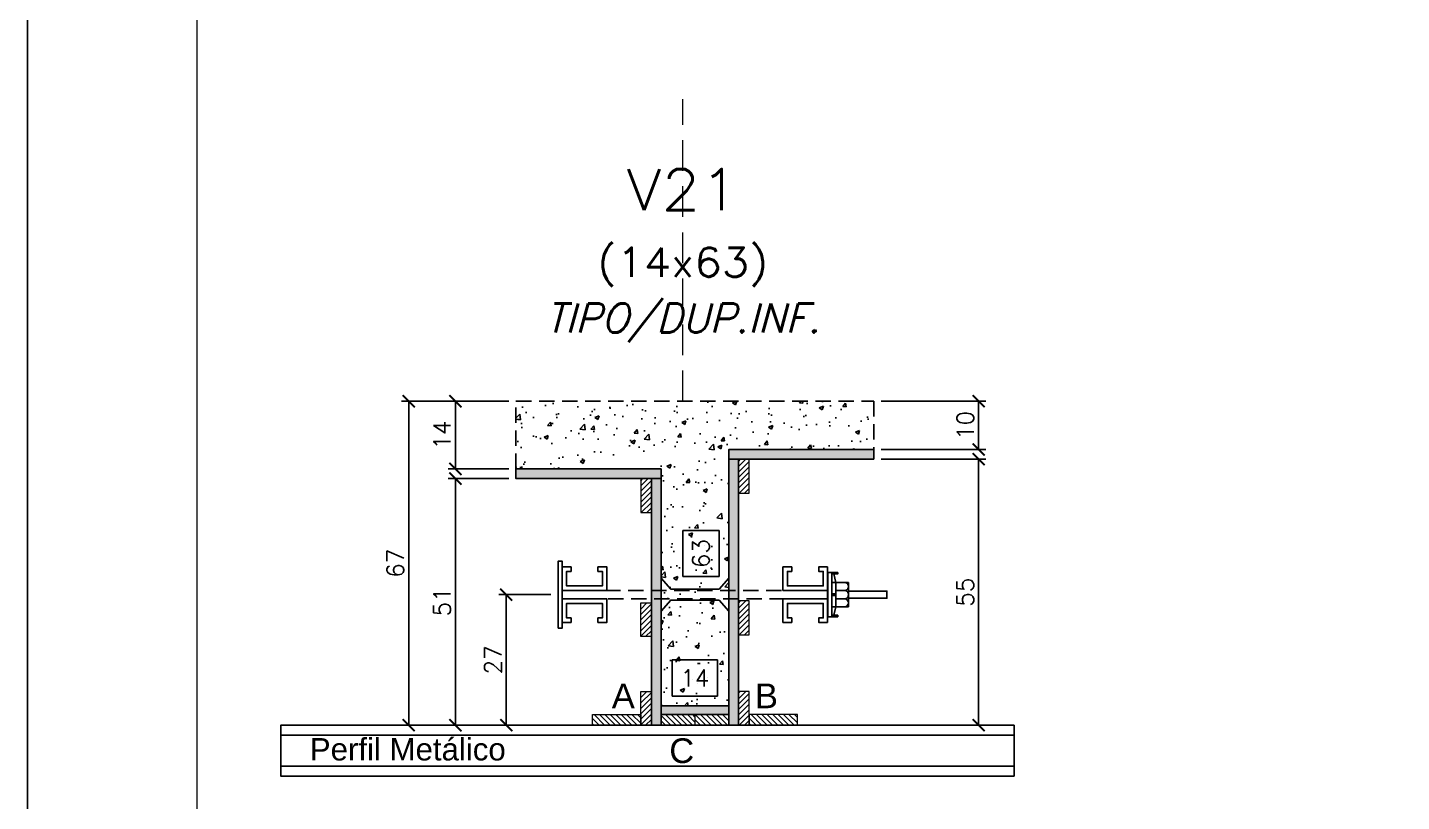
# Model space of a CAD drawing. Extents: x -23436 to 4767, y -4638 to 9755.
# Drawn here: x -15921 to -15353, y -108 to 212 of the extents above; entities that cross this region are included whole.
import ezdxf
from ezdxf.enums import TextEntityAlignment as Align

# ---------------------------------------------------------------- set-up
doc = ezdxf.new("R2010")
doc.units = 0
doc.header["$PDMODE"] = 2
doc.header["$PDSIZE"] = 10
doc.linetypes.add('CABLIN', pattern=[0.35, 0.25, -0.1])
doc.linetypes.add('HIDDEN', pattern=[9.525, 6.35, -3.175])
doc.layers.get('0').update_dxf_attribs({"lineweight": 13})
doc.layers.get('Defpoints').update_dxf_attribs({"lineweight": 13})
for name, color, linetype in [('Barra de Ancoragem', 20, 'Continuous'), ('Concreto', 250, 'HIDDEN'), ('Cota', 4, 'Continuous'), ('Cota Seção (2x)', 4, 'Continuous'), ('Hachura', 252, 'CABLIN'), ('MB Logo', 255, 'Continuous'), ('Painéis', 200, 'Continuous'), ('Perfil Metálico', 224, 'Continuous'), ('Texto de Titulo', 7, 'Continuous'), ('Texto Qtd Sarr', 242, 'Continuous'), ('Tubo de PVC', 51, 'Continuous')]:
    doc.layers.add(name, color=color, linetype=linetype)
for name, color, linetype, lineweight in [('FOLHA MB', 7, 'Continuous', 13), ('Madeira', 100, 'Continuous', 13), ('Texto Seção', 7, 'Continuous', 15)]:
    doc.layers.add(name, color=color, linetype=linetype, lineweight=lineweight)
doc.layers.add('Laje_Perimetro', color=7, linetype='Continuous', plot=False)
doc.styles.add('ARIAL', font='arial.ttf', dxfattribs={"oblique": 15, "height": 25})
doc.styles.add('ROMANS', font='romans.shx')
doc.dimstyles.new('Cota Seção (2x)', dxfattribs={"dimtxt": 7, "dimasz": 5, "dimexe": 3, "dimexo": 3, "dimgap": 2, "dimtad": 3, "dimdec": 1, "dimlfac": 0.5, "dimzin": 12, "dimdsep": 46, "dimtxsty": 'ROMANS', "dimblk": 'ARCHTICK', "dimcen": 0, "dimclrd": 4, "dimclre": 4, "dimclrt": 1, "dimadec": 1, "dimazin": 3, "dimtfac": 1, "dimtdec": 1, "dimtmove": 0, "dimatfit": 3, "dimldrblk": 'OBLIQUE', "dimfxl": 1, "dimtolj": 1, "dimtzin": 12, "dimarcsym": 0})
doc.dimstyles.new('Cota Seção interna', dxfattribs={"dimtxt": 7, "dimasz": 6, "dimexe": 0.18, "dimexo": 2, "dimgap": -4, "dimtad": 3, "dimdec": 1, "dimlfac": 0.5, "dimzin": 12, "dimdsep": 46, "dimtxsty": 'ROMANS', "dimblk": 'ARCHTICK', "dimcen": 0.09, "dimse1": 1, "dimse2": 1, "dimsd1": 1, "dimsd2": 1, "dimclrd": 180, "dimclre": 5, "dimclrt": 1, "dimadec": 0, "dimazin": 3, "dimtfac": 1, "dimtdec": 1, "dimtofl": 0, "dimtmove": 0, "dimatfit": 3, "dimldrblk": 'ARCHTICK', "dimfxl": 1, "dimtolj": 1, "dimtzin": 0, "dimarcsym": 0})
pattern_1 = [(45, (-7380.0666, 22986.1366), (-1.12253202, 1.12253202), [])]

# ---------------------------------------------------------------- blocks, each defined once
blk = doc.blocks.new('A$C169d8357')
at = {"layer": 'FOLHA MB', "color": 1}
for points in [[(0, 1199.94), (0, 149.94), (1485.02, 149.94), (1485.02, 1199.94)], [(70, 1169.94), (70, 179.94), (1455.02, 179.94), (1455.02, 1169.94)]]:
    blk.add_lwpolyline(points, close=True, dxfattribs=at)
blk = doc.blocks.new('titulo1')
at = {"layer": 'Defpoints', "color": 252, "linetype": 'HIDDEN', "ltscale": 2}
blk.add_line((0, 0), (0, 125), dxfattribs=at)
at = {"layer": 'Defpoints', "style": 'ROMANS', "oblique": 15}
blk.add_attdef('FOLHA', text='', height=10, dxfattribs=at).set_placement((0, 15.58), align=Align.MIDDLE_CENTER)
at = {"layer": 'Texto Qtd Sarr', "color": 3, "style": 'ROMANS', "oblique": 15}
for tag, height, p in [('TITULO', 17, (0, 71.45)), ('SEÇÃO', 12, (0, 41.55))]:
    blk.add_attdef(tag, text='', height=height, dxfattribs=at).set_placement(p, align=Align.MIDDLE_CENTER)
blk = doc.blocks.new('*D1113')
at = {"layer": 'Cota Seção (2x)', "color": 180, "lineweight": -2, "transparency": 16777216}
for p, q in [((-15635.98, -49.48), (-15654.64, -49.48)), ((-15654.64, -49.48), (-15654.64, -64.48)), ((-15635.98, -64.48), (-15635.98, -49.48)), ((-15654.64, -64.48), (-15635.98, -64.48))]:
    blk.add_line(p, q, dxfattribs=at)
at = {"layer": 'Defpoints', "color": 0, "transparency": 16777216}
for p in [(-15659.31, -68.48), (-15631.31, -68.48), (-15631.31, -68.48)]:
    blk.add_point(p, dxfattribs=at)
at = {"layer": 'Cota Seção (2x)', "color": 1, "transparency": 16777216, "insert": (-15645.31, -56.98), "char_height": 7, "attachment_point": 5, "style": 'ROMANS'}
blk.add_mtext('\\A1;14', dxfattribs=at)
blk = doc.blocks.new('_ArchTick')
at = {"color": 0, "linetype": 'ByBlock', "const_width": 0.15}
blk.add_lwpolyline([(-0.5, -0.5), (0.5, 0.5)], dxfattribs=at)
blk = doc.blocks.new('*D1114')
at = {"layer": 'Cota', "color": 4, "lineweight": -2, "transparency": 16777216}
for p, q in [((-15568.31, 57.52), (-15524.94, 57.52)), ((-15527.94, 57.52), (-15527.94, 37.52)), ((-15568.31, 37.52), (-15524.94, 37.52))]:
    blk.add_line(p, q, dxfattribs=at)
at = {"layer": 'Defpoints', "color": 0, "transparency": 16777216}
for p in [(-15571.31, 57.52), (-15571.31, 37.52), (-15527.94, 37.52)]:
    blk.add_point(p, dxfattribs=at)
at = {"layer": 'Cota', "color": 4, "lineweight": -2, "transparency": 16777216, "xscale": 5, "yscale": 5, "zscale": 5}
for p, rotation in [((-15527.94, 57.52), 90), ((-15527.94, 37.52), 270)]:
    blk.add_blockref('_ArchTick', p, dxfattribs=dict(at, rotation=rotation))
at = {"layer": 'Cota', "color": 1, "transparency": 16777216, "insert": (-15533.44, 47.52), "char_height": 7, "attachment_point": 5, "rotation": 90, "style": 'ROMANS'}
blk.add_mtext('\\A1;10', dxfattribs=at)
blk = doc.blocks.new('_OBLIQUE')
at = {"color": 0, "linetype": 'ByBlock', "lineweight": -2}
for p, q in [((0, 0), (-1, 0)), ((-0.5, -0.5), (0.5, 0.5))]:
    blk.add_line(p, q, dxfattribs=at)
blk = doc.blocks.new('DSADSAD')
at = {"layer": 'Barra de Ancoragem'}
for p, q in [((-12990.96, 7698.42), (-13009.22, 7698.42)), ((-13005.1, 7696.87), (-13008.63, 7697.64)), ((-12995.08, 7696.87), (-12991.55, 7697.64))]:
    blk.add_line(p, q, dxfattribs=at)
at = {"layer": 'Barra de Ancoragem', "flags": 128}
for points in [[(-13009.22, 7700.2), (-12990.96, 7700.2), (-12990.96, 7698.42), (-13009.22, 7698.42)], [(-13008.63, 7698.42), (-13008.63, 7696.05), (-13009.22, 7696.05), (-13009.22, 7698.42)], [(-12995.08, 7698.42), (-12995.08, 7696.87), (-13005.1, 7696.87), (-13005.1, 7698.42)], [(-12990.96, 7698.42), (-12990.96, 7696.05), (-12991.55, 7696.05), (-12991.55, 7698.42)]]:
    blk.add_lwpolyline(points, close=True, dxfattribs=at)
for points in [[(-13005.1, 7696.87), (-13005.1, 7691.61), (-12995.08, 7691.61), (-12995.08, 7696.87)], [(-13000.38, 7696.87), (-13000.38, 7698.42), (-12999.79, 7698.42), (-12999.79, 7696.87), (-13000.38, 7696.87), (-12999.79, 7696.87)]]:
    blk.add_lwpolyline(points, dxfattribs=at)
for points in [[(-13001.86, 7696.87), (-13001.86, 7692.79, 0.666667), (-12998.32, 7692.79, 0.666667)], [(-12998.32, 7696.87), (-12998.32, 7692.79, 0.729796), (-12995.08, 7692.79, 0.729796)]]:
    blk.add_lwpolyline(points, format="xyb", dxfattribs=at)
at = {"layer": 'Barra de Ancoragem'}
blk.add_arc((-13003.48, 7693.31), 1.7, 197.7564, 342.2436, dxfattribs=at)
blk = doc.blocks.new('*D1115')
at = {"layer": 'Cota', "color": 4, "lineweight": -2, "transparency": 16777216}
for p, q in [((-15704.83, -22.48), (-15726.34, -22.48)), ((-15723.34, -76.48), (-15723.34, -22.48)), ((-15700.31, -76.48), (-15726.34, -76.48))]:
    blk.add_line(p, q, dxfattribs=at)
at = {"layer": 'Defpoints', "color": 0, "transparency": 16777216}
for p in [(-15723.34, -22.48), (-15701.83, -22.48), (-15697.31, -76.48)]:
    blk.add_point(p, dxfattribs=at)
at = {"layer": 'Cota', "color": 4, "lineweight": -2, "transparency": 16777216, "xscale": 5, "yscale": 5, "zscale": 5}
for p, rotation in [((-15723.34, -22.48), 90), ((-15723.34, -76.48), 270)]:
    blk.add_blockref('_ArchTick', p, dxfattribs=dict(at, rotation=rotation))
at = {"layer": 'Cota', "color": 1, "transparency": 16777216, "insert": (-15728.84, -49.48), "char_height": 7, "attachment_point": 5, "rotation": 90, "style": 'ROMANS'}
blk.add_mtext('\\A1;27', dxfattribs=at)
blk = doc.blocks.new('*D1116')
at = {"layer": 'Cota', "color": 4, "lineweight": -2, "transparency": 16777216}
for p, q in [((-15722.31, 57.52), (-15766.69, 57.52)), ((-15763.69, -76.48), (-15763.69, 57.52)), ((-15700.31, -76.48), (-15766.69, -76.48))]:
    blk.add_line(p, q, dxfattribs=at)
at = {"layer": 'Defpoints', "color": 0, "transparency": 16777216}
for p in [(-15763.69, 57.52), (-15719.31, 57.52), (-15697.31, -76.48)]:
    blk.add_point(p, dxfattribs=at)
at = {"layer": 'Cota', "color": 4, "lineweight": -2, "transparency": 16777216, "xscale": 5, "yscale": 5, "zscale": 5}
for p, rotation in [((-15763.69, 57.52), 90), ((-15763.69, -76.48), 270)]:
    blk.add_blockref('_ArchTick', p, dxfattribs=dict(at, rotation=rotation))
at = {"layer": 'Cota', "color": 1, "transparency": 16777216, "insert": (-15769.19, -9.48), "char_height": 7, "attachment_point": 5, "rotation": 90, "style": 'ROMANS'}
blk.add_mtext('\\A1;67', dxfattribs=at)
blk = doc.blocks.new('*D1117')
at = {"layer": 'Cota', "color": 4, "lineweight": -2, "transparency": 16777216}
for p, q in [((-15568.31, 33.52), (-15524.94, 33.52)), ((-15527.94, -76.48), (-15527.94, 33.52)), ((-15590.31, -76.48), (-15524.94, -76.48))]:
    blk.add_line(p, q, dxfattribs=at)
at = {"layer": 'Defpoints', "color": 0, "transparency": 16777216}
for p in [(-15571.31, 33.52), (-15527.94, 33.52), (-15593.31, -76.48)]:
    blk.add_point(p, dxfattribs=at)
at = {"layer": 'Cota', "color": 4, "lineweight": -2, "transparency": 16777216, "xscale": 5, "yscale": 5, "zscale": 5}
for p, rotation in [((-15527.94, 33.52), 90), ((-15527.94, -76.48), 270)]:
    blk.add_blockref('_ArchTick', p, dxfattribs=dict(at, rotation=rotation))
at = {"layer": 'Cota', "color": 1, "transparency": 16777216, "insert": (-15533.44, -21.48), "char_height": 7, "attachment_point": 5, "rotation": 90, "style": 'ROMANS'}
blk.add_mtext('\\A1;55', dxfattribs=at)
blk = doc.blocks.new('*D1118')
at = {"layer": 'Cota Seção (2x)', "color": 180, "lineweight": -2, "transparency": 16777216}
for p, q in [((-15635.31, 4.02), (-15650.31, 4.02)), ((-15650.31, 4.02), (-15650.31, -14.98)), ((-15635.31, -14.98), (-15635.31, 4.02)), ((-15650.31, -14.98), (-15635.31, -14.98))]:
    blk.add_line(p, q, dxfattribs=at)
at = {"layer": 'Defpoints', "color": 0, "transparency": 16777216}
for p in [(-15631.31, 57.52), (-15631.31, 57.52), (-15631.31, -68.48)]:
    blk.add_point(p, dxfattribs=at)
at = {"layer": 'Cota Seção (2x)', "color": 1, "transparency": 16777216, "insert": (-15642.81, -5.48), "char_height": 7, "attachment_point": 5, "rotation": 90, "style": 'ROMANS'}
blk.add_mtext('\\A1;63', dxfattribs=at)
blk = doc.blocks.new('*D1119')
at = {"layer": 'Cota', "color": 4, "lineweight": -2, "transparency": 16777216}
for p, q in [((-15722.31, 57.52), (-15747.37, 57.52)), ((-15744.37, 57.52), (-15744.37, 29.52)), ((-15722.31, 29.52), (-15747.37, 29.52))]:
    blk.add_line(p, q, dxfattribs=at)
at = {"layer": 'Defpoints', "color": 0, "transparency": 16777216}
for p in [(-15719.31, 57.52), (-15744.37, 29.52), (-15719.31, 29.52)]:
    blk.add_point(p, dxfattribs=at)
at = {"layer": 'Cota', "color": 4, "lineweight": -2, "transparency": 16777216, "xscale": 5, "yscale": 5, "zscale": 5}
for p, rotation in [((-15744.37, 57.52), 90), ((-15744.37, 29.52), 270)]:
    blk.add_blockref('_ArchTick', p, dxfattribs=dict(at, rotation=rotation))
at = {"layer": 'Cota', "color": 1, "transparency": 16777216, "insert": (-15749.87, 43.52), "char_height": 7, "attachment_point": 5, "rotation": 90, "style": 'ROMANS'}
blk.add_mtext('\\A1;14', dxfattribs=at)
blk = doc.blocks.new('*D1120')
at = {"layer": 'Cota', "color": 4, "lineweight": -2, "transparency": 16777216}
for p, q in [((-15722.31, 25.52), (-15747.37, 25.52)), ((-15744.37, 25.52), (-15744.37, -76.48)), ((-15700.31, -76.48), (-15747.37, -76.48))]:
    blk.add_line(p, q, dxfattribs=at)
at = {"layer": 'Defpoints', "color": 0, "transparency": 16777216}
for p in [(-15719.31, 25.52), (-15744.37, -76.48), (-15697.31, -76.48)]:
    blk.add_point(p, dxfattribs=at)
at = {"layer": 'Cota', "color": 4, "lineweight": -2, "transparency": 16777216, "xscale": 5, "yscale": 5, "zscale": 5}
for p, rotation in [((-15744.37, 25.52), 90), ((-15744.37, -76.48), 270)]:
    blk.add_blockref('_ArchTick', p, dxfattribs=dict(at, rotation=rotation))
at = {"layer": 'Cota', "color": 1, "transparency": 16777216, "insert": (-15749.87, -25.48), "char_height": 7, "attachment_point": 5, "rotation": 90, "style": 'ROMANS'}
blk.add_mtext('\\A1;51', dxfattribs=at)

msp = doc.modelspace()

# ---------------------------------------------------------------- hatches: boundary and pattern name
at = {"layer": 'Concreto'}
h = msp.add_hatch(dxfattribs=at)
h.set_pattern_fill('AR-CONC', color=256, scale=2.5)
h.set_pattern_definition([(50, (3147.319, -7189.409), (17.931505, -1.568803), [1.875, -20.625]), (355, (3147.32, -7189.409), (-3.468783, 18.804803), [1.5, -16.5]), (100.45144, (3148.814, -7189.54), (14.462721, 17.236), [1.593505, -17.528553]), (46.1842, (3147.32, -7184.409), (26.681033, -4.137982), [2.8125, -30.9375]), (96.63564, (3149.543, -7184.753), (23.36655, 24.352965), [2.39026, -26.292844]), (351.18416, (3147.32, -7184.409), (23.36655, 24.352965), [2.25, -24.75]), (21, (3149.819, -7185.659), (14.922676, -10.065472), [1.875, -20.625]), (326, (3149.82, -7185.659), (6.082883, 18.128751), [1.5, -16.5]), (71.45144, (3151.063, -7186.497), (21.00556, 8.063279), [1.593505, -17.528553]), (37.5, (3147.319, -7189.4085), (0.3039964, 8.3223463), [0, -16.3, 0, -16.75, 0, -16.5625]), (7.5, (3147.319, -7189.4085), (6.5767384, 9.8602928), [0, -9.55, 0, -15.925, 0, -6.3125]), (327.5, (3141.744, -7189.4085), (13.345561, -0.5638718), [0, -6.25, 0, -19.5, 0, -25.875]), (317.5, (3139.244, -7189.409), (14.579654, 2.5026246), [0, -8.125, 0, -12.95, 0, -18.375])])
h.paths.add_polyline_path([(-15719.31, 29.52), (-15719.31, 57.52), (-15571.31, 57.52), (-15571.31, 37.52), (-15631.31, 37.52), (-15631.31, -68.48), (-15659.31, -68.48), (-15659.31, 29.52)])
at = {"layer": 'Hachura'}
h = msp.add_hatch(color=256, dxfattribs=at)
h.dxf.hatch_style = 1
h.paths.add_polyline_path([(-15571.31, 33.52), (-15571.31, 37.52), (-15631.31, 37.52), (-15631.31, 33.52)])
h = msp.add_hatch(color=256, dxfattribs=at)
h.dxf.hatch_style = 1
h.paths.add_polyline_path([(-15659.31, 25.52), (-15659.31, 29.52), (-15719.31, 29.52), (-15719.31, 25.52)])
h = msp.add_hatch(color=256, dxfattribs=at)
h.dxf.hatch_style = 1
h.paths.add_polyline_path([(-15627.31, 33.52), (-15631.31, 33.52), (-15631.31, -76.48), (-15627.31, -76.48)])
h = msp.add_hatch(dxfattribs=at)
h.set_pattern_fill('ANSI31', color=256, scale=0.5, angle=360, style=0)
h.set_pattern_definition([(45, (-7420.4666, 22994.1366), (-1.12253202, 1.12253202), [])])
h.paths.add_polyline_path([(-15622.91, 33.52), (-15627.31, 33.52), (-15627.31, 19.52), (-15622.91, 19.52)])
h = msp.add_hatch(dxfattribs=at)
h.set_pattern_fill('ANSI31', color=256, scale=0.5, angle=360, style=0)
h.set_pattern_definition(pattern_1)
h.paths.add_polyline_path([(-15663.31, 25.52), (-15667.71, 25.52), (-15667.71, 11.52), (-15663.31, 11.52)])
h = msp.add_hatch(color=256, dxfattribs=at)
h.dxf.hatch_style = 1
h.paths.add_polyline_path([(-15663.31, 25.52), (-15659.31, 25.52), (-15659.31, -76.48), (-15663.31, -76.48)])
h = msp.add_hatch(dxfattribs=at)
h.set_pattern_fill('ANSI31', color=256, scale=0.5, angle=360, style=0)
h.set_pattern_definition([(45, (-7380.0666, 23022.7592), (-1.12253202, 1.12253202), [])])
h.paths.add_polyline_path([(-15663.31, -39.86), (-15667.71, -39.86), (-15667.71, -25.86), (-15663.31, -25.86)])
h = msp.add_hatch(dxfattribs=at)
h.set_pattern_fill('ANSI31', color=256, scale=0.5, angle=360, style=0)
h.set_pattern_definition([(45, (-7420.4666, 22935.5413), (-1.12253202, 1.12253202), [])])
h.paths.add_polyline_path([(-15622.91, -25.08), (-15627.31, -25.08), (-15627.31, -39.08), (-15622.91, -39.08)])
h = msp.add_hatch(dxfattribs=at)
h.set_pattern_fill('ANSI31', color=256, scale=0.5, angle=360, style=0)
h.set_pattern_definition(pattern_1)
h.paths.add_polyline_path([(-15663.31, -76.48), (-15667.71, -76.48), (-15667.71, -62.48), (-15663.31, -62.48)])
h = msp.add_hatch(dxfattribs=at)
h.set_pattern_fill('ANSI31', color=256, scale=0.5, angle=360, style=0)
h.set_pattern_definition([(45, (-7420.4666, 22898.1366), (-1.12253202, 1.12253202), [])])
h.paths.add_polyline_path([(-15622.91, -62.48), (-15627.31, -62.48), (-15627.31, -76.48), (-15622.91, -76.48)])
h = msp.add_hatch(dxfattribs=at)
h.set_pattern_fill('ANSI31', color=256, scale=0.5, angle=270, style=0)
h.set_pattern_definition([(315, (7258.9099, -8306.1273), (1.12253202, 1.12253202), [])])
h.paths.add_polyline_path([(-15687.71, -76.48), (-15687.71, -72.08), (-15667.71, -72.08), (-15667.71, -76.48)])
h = msp.add_hatch(color=256, dxfattribs=at)
h.dxf.hatch_style = 1
h.paths.add_polyline_path([(-15631.31, -72.08), (-15631.31, -68.48), (-15659.31, -68.48), (-15659.31, -72.08)])
h = msp.add_hatch(dxfattribs=at)
h.set_pattern_fill('ANSI31', color=256, scale=0.5, angle=270, style=0)
h.set_pattern_definition([(315, (7277.3099, -8306.1273), (1.12253202, 1.12253202), [])])
h.paths.add_polyline_path([(-15659.31, -76.48), (-15659.31, -72.08), (-15645.31, -72.08), (-15645.31, -76.48)])
h = msp.add_hatch(dxfattribs=at)
h.set_pattern_fill('ANSI31', color=256, scale=0.5, angle=270, style=0)
h.set_pattern_definition([(315, (7287.3099, -8306.1273), (1.12253202, 1.12253202), [])])
h.paths.add_polyline_path([(-15631.31, -76.48), (-15631.31, -72.08), (-15645.31, -72.08), (-15645.31, -76.48)])
h = msp.add_hatch(dxfattribs=at)
h.set_pattern_fill('ANSI31', color=256, scale=0.5, angle=270, style=0)
h.set_pattern_definition([(315, (7296.9099, -8306.1273), (1.12253202, 1.12253202), [])])
h.paths.add_polyline_path([(-15602.91, -76.48), (-15602.91, -72.08), (-15622.91, -72.08), (-15622.91, -76.48)])

# ---------------------------------------------------------------- linework, layer by layer
at = {"layer": 'Barra de Ancoragem', "flags": 128}
msp.add_lwpolyline([(-15701.83, -36.35), (-15701.83, -8.62), (-15700.23, -8.62), (-15700.23, -36.35)], close=True, dxfattribs=at)
at = {"layer": 'Barra de Ancoragem'}
for points in [[(-15700.23, -11.01), (-15698.38, -11.01), (-15696.54, -11.01), (-15696.54, -12.85), (-15698.38, -12.85), (-15698.38, -18.86), (-15683.56, -18.86), (-15683.56, -12.85), (-15685.41, -12.85), (-15685.41, -11.01), (-15683.56, -11.01), (-15681.71, -11.01), (-15681.71, -20.71), (-15700.23, -20.71)], [(-15590.39, -11.01), (-15592.24, -11.01), (-15594.08, -11.01), (-15594.08, -12.85), (-15592.24, -12.85), (-15592.24, -18.86), (-15607.06, -18.86), (-15607.06, -12.85), (-15605.21, -12.85), (-15605.21, -11.01), (-15607.06, -11.01), (-15608.91, -11.01), (-15608.91, -20.71), (-15590.39, -20.71)], [(-15581.8, -21.01), (-15565.9, -21.01), (-15565.9, -23.96), (-15581.8, -23.96)], [(-15565.9, -23.96), (-15565.9, -21.01), (-15581.8, -21.01), (-15581.8, -23.96)], [(-15700.23, -33.96), (-15698.38, -33.96), (-15696.54, -33.96), (-15696.54, -32.11), (-15698.38, -32.11), (-15698.38, -26.11), (-15683.56, -26.11), (-15683.56, -32.11), (-15685.41, -32.11), (-15685.41, -33.96), (-15683.56, -33.96), (-15681.71, -33.96), (-15681.71, -24.26), (-15700.23, -24.26)], [(-15590.39, -33.96), (-15592.24, -33.96), (-15594.08, -33.96), (-15594.08, -32.11), (-15592.24, -32.11), (-15592.24, -26.11), (-15607.06, -26.11), (-15607.06, -32.11), (-15605.21, -32.11), (-15605.21, -33.96), (-15607.06, -33.96), (-15608.91, -33.96), (-15608.91, -24.26), (-15590.39, -24.26)]]:
    msp.add_lwpolyline(points, close=True, dxfattribs=at)
at = {"layer": 'Barra de Ancoragem', "linetype": 'HIDDEN'}
msp.add_lwpolyline([(-15590.39, -24.26), (-15590.39, -20.71), (-15700.23, -20.71), (-15700.23, -24.26)], close=True, dxfattribs=at)
at = {"layer": 'Concreto'}
msp.add_lwpolyline([(-15719.31, 29.52), (-15719.31, 57.52), (-15571.31, 57.52), (-15571.31, 37.52), (-15631.31, 37.52), (-15631.31, -68.48), (-15659.31, -68.48), (-15659.31, 29.52)], close=True, dxfattribs=at)
at = {"layer": 'Laje_Perimetro'}
msp.add_lwpolyline([(-14436.36, 532.26), (-15921.38, 532.26), (-15921.38, -517.74), (-14436.36, -517.74)], close=True, dxfattribs=at)
at = {"layer": 'Madeira'}
for points in [[(-15622.91, 33.52), (-15627.31, 33.52), (-15627.31, 19.52), (-15622.91, 19.52)], [(-15663.31, 25.52), (-15667.71, 25.52), (-15667.71, 11.52), (-15663.31, 11.52)], [(-15663.31, -39.86), (-15667.71, -39.86), (-15667.71, -25.86), (-15663.31, -25.86)], [(-15622.91, -25.08), (-15627.31, -25.08), (-15627.31, -39.08), (-15622.91, -39.08)], [(-15663.31, -76.48), (-15667.71, -76.48), (-15667.71, -62.48), (-15663.31, -62.48)], [(-15622.91, -62.48), (-15627.31, -62.48), (-15627.31, -76.48), (-15622.91, -76.48)], [(-15687.71, -76.48), (-15687.71, -72.08), (-15667.71, -72.08), (-15667.71, -76.48)], [(-15659.31, -76.48), (-15659.31, -72.08), (-15645.31, -72.08), (-15645.31, -76.48)], [(-15631.31, -76.48), (-15631.31, -72.08), (-15645.31, -72.08), (-15645.31, -76.48)], [(-15602.91, -76.48), (-15602.91, -72.08), (-15622.91, -72.08), (-15622.91, -76.48)]]:
    msp.add_lwpolyline(points, close=True, dxfattribs=at)
at = {"layer": 'Painéis'}
for points in [[(-15571.31, 33.52), (-15571.31, 37.52), (-15631.31, 37.52), (-15631.31, 33.52)], [(-15659.31, 25.52), (-15659.31, 29.52), (-15719.31, 29.52), (-15719.31, 25.52)], [(-15627.31, 33.52), (-15631.31, 33.52), (-15631.31, -76.48), (-15627.31, -76.48)], [(-15663.31, 25.52), (-15659.31, 25.52), (-15659.31, -76.48), (-15663.31, -76.48)], [(-15631.31, -72.08), (-15631.31, -68.48), (-15659.31, -68.48), (-15659.31, -72.08)]]:
    msp.add_lwpolyline(points, close=True, dxfattribs=at)
at = {"layer": 'Perfil Metálico'}
msp.add_lwpolyline([(-15513.3, -97.55), (-15816.64, -97.55), (-15816.64, -76.48), (-15513.3, -76.48)], close=True, dxfattribs=at)
for points in [[(-15816.64, -80.64), (-15513.3, -80.64)], [(-15513.3, -93.39), (-15816.64, -93.39)]]:
    msp.add_lwpolyline(points, dxfattribs=at)
at = {"layer": 'Tubo de PVC'}
msp.add_lwpolyline([(-15659.31, -15.71), (-15659.31, -15.71), (-15659.31, -29.26), (-15655.31, -24.76), (-15635.31, -24.76), (-15631.31, -29.26), (-15631.31, -15.71), (-15635.31, -20.21), (-15655.31, -20.21)], close=True, dxfattribs=at)

# ---------------------------------------------------------------- block references
at = {"layer": 'Barra de Ancoragem', "rotation": 90.00000000000001}
msp.add_blockref('DSADSAD', (-7890.18, 12977.61), dxfattribs=at)
at = {"layer": 'MB Logo'}
msp.add_blockref('A$C169d8357', (-15921.38, -667.68), dxfattribs=at)
at = {"layer": 'Texto Seção'}
ref = msp.add_blockref('titulo1', (-15650.31, 57.52), dxfattribs=at)
ref.add_attrib('TITULO', 'V21', dxfattribs={"layer": 'Texto de Titulo', "color": 7, "height": 17, "style": 'ROMANS', "width": 1.1}).set_placement((-15650.31, 145.02), align=Align.MIDDLE_CENTER)
ref.add_attrib('SEÇÃO', '(14x63)', dxfattribs={"layer": 'Texto de Titulo', "color": 7, "height": 12, "style": 'ROMANS', "width": 1.1}).set_placement((-15650.31, 115.02), align=Align.MIDDLE_CENTER)
ref.add_attrib('REAPROVEITAMENTO', 'TIPO/DUP.INF.', dxfattribs={"layer": 'Texto de Titulo', "color": 7, "height": 12, "style": 'ROMANS', "oblique": 15}).set_placement((-15650.31, 91.89), align=Align.MIDDLE_CENTER)

# ---------------------------------------------------------------- texts
at = {"layer": 'Texto Seção', "color": 0, "linetype": 'Continuous', "style": 'ARIAL'}
for s, p in [('A', (-15674.92, -64.35)), ('B', (-15615.7, -64.35)), ('C', (-15650.75, -87.03))]:
    msp.add_text(s, height=10.22, dxfattribs=at).set_placement(p, align=Align.MIDDLE_CENTER)
at = {"layer": 'Texto Seção', "style": 'ARIAL'}
msp.add_text('Perfil Metálico', height=9.24, dxfattribs=at).set_placement((-15764.07, -86.44), align=Align.MIDDLE_CENTER)

# ---------------------------------------------------------------- dimensions: what is measured, and where the dimension line sits
at = {"layer": 'Cota'}
for base, p1, p2, picture, middle in [((-15763.69, 57.52), (-15697.31, -76.48), (-15719.31, 57.52), '*D1116', (-15769.19, -9.48)), ((-15744.37, 29.52), (-15719.31, 57.52), (-15719.31, 29.52), '*D1119', (-15749.87, 43.52)), ((-15527.94, 37.52), (-15571.31, 57.52), (-15571.31, 37.52), '*D1114', (-15533.44, 47.52)), ((-15527.94, 33.52), (-15593.31, -76.48), (-15571.31, 33.52), '*D1117', (-15533.44, -21.48)), ((-15744.37, -76.48), (-15719.31, 25.52), (-15697.31, -76.48), '*D1120', (-15749.87, -25.48)), ((-15723.34, -22.48), (-15697.31, -76.48), (-15701.83, -22.48), '*D1115', (-15728.84, -49.48))]:
    dim = msp.add_linear_dim(base=base, p1=p1, p2=p2, angle=90, dimstyle='Cota Seção (2x)', dxfattribs=at)
    dim.commit()
    dim.dimension.update_dxf_attribs({"geometry": picture, "text_midpoint": middle})
at = {"layer": 'Cota Seção (2x)'}
dim = msp.add_linear_dim(base=(-15631.31, 57.52), p1=(-15631.31, -68.48), p2=(-15631.31, 57.52), angle=90, dimstyle='Cota Seção interna', dxfattribs=at)
dim.commit()
dim.dimension.update_dxf_attribs({"geometry": '*D1118', "text_midpoint": (-15631.31, -5.48), "dimtype": 160})
dim = msp.add_linear_dim(base=(-15631.31, -68.48), p1=(-15659.31, -68.48), p2=(-15631.31, -68.48), angle=0, dimstyle='Cota Seção interna', dxfattribs=at)
dim.commit()
dim.dimension.update_dxf_attribs({"geometry": '*D1113', "text_midpoint": (-15645.31, -56.98)})

doc.saveas('drawing.dxf')
